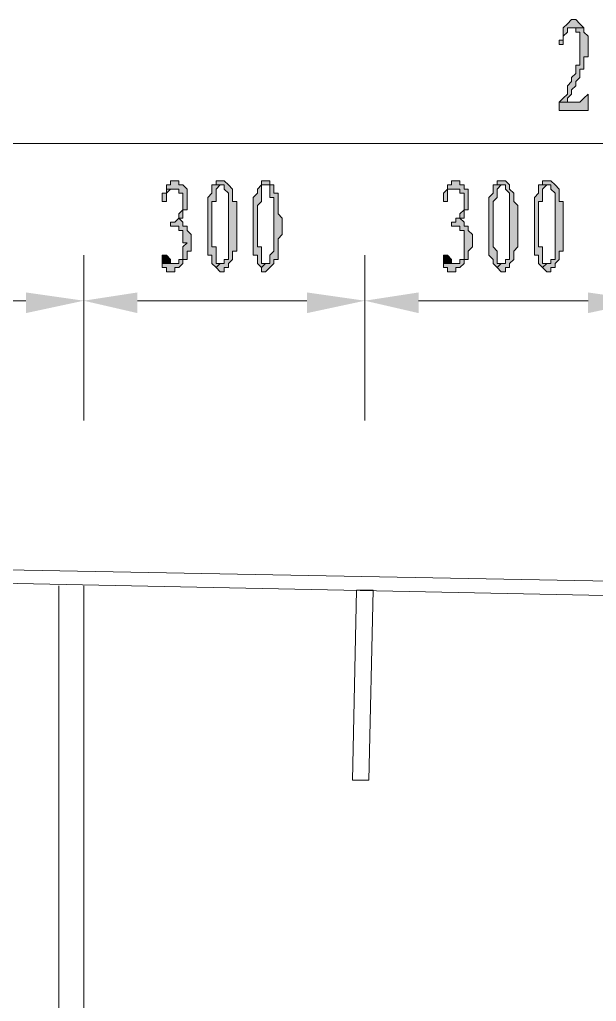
# Model space of a CAD drawing. Header units: millimetres. Extents: x 6 to 291, y 4 to 206.
# Drawn here: x 241.11 to 247.02, y 166.77 to 176.83 of the extents above; entities that cross this region are included whole.
import ezdxf

# ---------------------------------------------------------------- set-up
doc = ezdxf.new("R2010")
doc.units = ezdxf.units.MM
doc.layers.add('C00-00-00', color=7, linetype='Continuous')

msp = doc.modelspace()

# ---------------------------------------------------------------- hatches: boundary and pattern name
at = {"layer": 'C00-00-00'}
h = msp.add_hatch(color=256, dxfattribs=at)
h.dxf.hatch_style = 2
h.paths.add_polyline_path([(246.80333, 176.826335), (246.760997, 176.826335), (246.718663, 176.784002), (246.67633, 176.741669), (246.67633, 176.699335), (246.67633, 176.614669), (246.633997, 176.614669), (246.633997, 176.572335), (246.67633, 176.572335), (246.67633, 176.614669), (246.67633, 176.657002), (246.718663, 176.699335), (246.718663, 176.741669), (246.760997, 176.741669), (246.887997, 176.741669), (246.845663, 176.784002)])
h = msp.add_hatch(color=256, dxfattribs=at)
h.dxf.hatch_style = 2
h.paths.add_polyline_path([(246.887999, 176.741669), (246.760999, 176.741669), (246.803332, 176.741669), (246.803332, 176.699335), (246.845665, 176.699335), (246.845665, 176.657002), (246.845665, 176.614669), (246.845665, 176.445335), (246.845665, 176.403002), (246.845665, 176.360669), (246.803332, 176.360669), (246.803332, 176.318335), (246.803332, 176.276002), (246.760999, 176.233669), (246.760999, 176.191335), (246.718665, 176.149002), (246.718665, 176.106669), (246.718665, 176.064335), (246.676332, 176.022002), (246.633999, 175.979669), (246.718665, 175.979669), (246.718665, 176.022002), (246.760999, 176.064335), (246.760999, 176.106669), (246.803332, 176.149002), (246.803332, 176.191335), (246.845665, 176.233669), (246.845665, 176.276002), (246.845665, 176.318335), (246.887999, 176.318335), (246.887999, 176.360669), (246.887999, 176.403002), (246.887999, 176.445335), (246.930332, 176.445335), (246.930332, 176.657002), (246.887999, 176.699335)])
h = msp.add_hatch(color=256, dxfattribs=at)
h.dxf.hatch_style = 2
h.paths.add_polyline_path([(246.930341, 176.064334), (246.888008, 176.022001), (246.845674, 175.979667), (246.718674, 175.979667), (246.634008, 175.979667), (246.634008, 175.895001), (246.930341, 175.895001)])
h = msp.add_hatch(color=256, dxfattribs=at)
h.dxf.hatch_style = 2
h.paths.add_polyline_path([(242.697008, 175.175338), (242.654674, 175.175338), (242.654674, 175.133004), (242.612341, 175.133004), (242.612341, 175.090671), (242.697008, 175.090671), (242.739341, 175.090671), (242.739341, 175.048338), (242.781674, 175.048338), (242.781674, 174.879004), (242.739341, 174.836671), (242.739341, 174.794338), (242.697008, 174.752004), (242.654674, 174.752004), (242.654674, 174.709671), (242.697008, 174.709671), (242.739341, 174.709671), (242.739341, 174.667338), (242.781674, 174.667338), (242.781674, 174.625004), (242.781674, 174.540338), (242.824008, 174.540338), (242.781674, 174.498004), (242.781674, 174.413338), (242.781674, 174.371004), (242.739341, 174.371004), (242.739341, 174.328671), (242.697008, 174.328671), (242.570008, 174.328671), (242.570008, 174.286338), (242.612341, 174.286338), (242.612341, 174.244004), (242.697008, 174.244004), (242.697008, 174.286338), (242.739341, 174.286338), (242.781674, 174.328671), (242.781674, 174.371004), (242.824008, 174.371004), (242.824008, 174.413338), (242.824008, 174.455671), (242.866341, 174.455671), (242.866341, 174.625004), (242.824008, 174.667338), (242.824008, 174.709671), (242.781674, 174.709671), (242.781674, 174.752004), (242.739341, 174.794338), (242.781674, 174.794338), (242.781674, 174.836671), (242.781674, 174.879004), (242.824008, 174.879004), (242.824008, 174.963671), (242.824008, 175.006004), (242.824008, 175.090671), (242.781674, 175.133004), (242.739341, 175.133004), (242.739341, 175.175338)])
h = msp.add_hatch(color=256, dxfattribs=at)
h.dxf.hatch_style = 2
h.paths.add_polyline_path([(243.162661, 175.175338), (243.120328, 175.175338), (243.120328, 175.133004), (243.162661, 175.133004), (243.204994, 175.133004), (243.204994, 175.090671), (243.247328, 175.048338), (243.247328, 175.006004), (243.247328, 174.709671), (243.247328, 174.455671), (243.247328, 174.371004), (243.204994, 174.371004), (243.204994, 174.328671), (243.162661, 174.328671), (243.120328, 174.286338), (243.162661, 174.244004), (243.204994, 174.244004), (243.204994, 174.286338), (243.247328, 174.286338), (243.247328, 174.328671), (243.289661, 174.371004), (243.289661, 174.413338), (243.289661, 174.455671), (243.331994, 174.455671), (243.331994, 174.625004), (243.331994, 174.667338), (243.331994, 174.752004), (243.331994, 174.794338), (243.331994, 174.963671), (243.289661, 174.963671), (243.289661, 175.006004), (243.289661, 175.048338), (243.289661, 175.090671), (243.247328, 175.133004), (243.204994, 175.175338)])
h = msp.add_hatch(color=256, dxfattribs=at)
h.dxf.hatch_style = 2
h.paths.add_polyline_path([(243.62833, 175.175338), (243.585997, 175.175338), (243.585997, 175.133004), (243.62833, 175.133004), (243.670663, 175.133004), (243.670663, 175.090671), (243.670663, 175.006004), (243.712997, 175.006004), (243.712997, 174.709671), (243.712997, 174.455671), (243.670663, 174.413338), (243.670663, 174.371004), (243.670663, 174.328671), (243.62833, 174.328671), (243.585997, 174.286338), (243.585997, 174.244004), (243.62833, 174.244004), (243.670663, 174.286338), (243.712997, 174.328671), (243.712997, 174.371004), (243.75533, 174.371004), (243.75533, 174.455671), (243.75533, 174.582671), (243.797663, 174.625004), (243.797663, 174.794338), (243.75533, 174.836671), (243.75533, 174.963671), (243.75533, 175.048338), (243.712997, 175.048338), (243.712997, 175.090671), (243.712997, 175.133004), (243.670663, 175.133004), (243.670663, 175.175338)])
h = msp.add_hatch(color=256, dxfattribs=at)
h.dxf.hatch_style = 2
h.paths.add_polyline_path([(245.57566, 175.175338), (245.533326, 175.175338), (245.533326, 175.133004), (245.490993, 175.133004), (245.490993, 175.090671), (245.57566, 175.090671), (245.617993, 175.090671), (245.617993, 175.048338), (245.660326, 175.048338), (245.660326, 174.879004), (245.617993, 174.836671), (245.617993, 174.794338), (245.57566, 174.794338), (245.57566, 174.752004), (245.533326, 174.752004), (245.533326, 174.709671), (245.57566, 174.709671), (245.617993, 174.709671), (245.617993, 174.667338), (245.660326, 174.667338), (245.660326, 174.625004), (245.660326, 174.413338), (245.660326, 174.371004), (245.617993, 174.371004), (245.617993, 174.328671), (245.57566, 174.328671), (245.44866, 174.328671), (245.44866, 174.286338), (245.490993, 174.286338), (245.490993, 174.244004), (245.57566, 174.244004), (245.57566, 174.286338), (245.617993, 174.286338), (245.660326, 174.328671), (245.660326, 174.371004), (245.70266, 174.371004), (245.70266, 174.413338), (245.70266, 174.455671), (245.744993, 174.498004), (245.744993, 174.625004), (245.70266, 174.667338), (245.70266, 174.709671), (245.660326, 174.709671), (245.660326, 174.752004), (245.617993, 174.794338), (245.660326, 174.794338), (245.660326, 174.836671), (245.660326, 174.879004), (245.70266, 174.879004), (245.70266, 175.090671), (245.660326, 175.090671), (245.660326, 175.133004), (245.617993, 175.133004), (245.617993, 175.175338)])
h = msp.add_hatch(color=256, dxfattribs=at)
h.dxf.hatch_style = 2
h.paths.add_polyline_path([(246.041329, 175.175338), (245.998996, 175.175338), (245.998996, 175.133004), (246.041329, 175.133004), (246.083662, 175.133004), (246.083662, 175.090671), (246.125996, 175.048338), (246.125996, 175.006004), (246.125996, 174.963671), (246.125996, 174.709671), (246.125996, 174.455671), (246.125996, 174.371004), (246.083662, 174.371004), (246.083662, 174.328671), (246.041329, 174.328671), (245.998996, 174.286338), (246.041329, 174.244004), (246.083662, 174.244004), (246.083662, 174.286338), (246.125996, 174.286338), (246.125996, 174.328671), (246.168329, 174.371004), (246.168329, 174.413338), (246.168329, 174.455671), (246.210662, 174.498004), (246.210662, 174.921338), (246.168329, 174.963671), (246.168329, 175.006004), (246.168329, 175.048338), (246.125996, 175.090671), (246.125996, 175.133004), (246.083662, 175.175338)])
h = msp.add_hatch(color=256, dxfattribs=at)
h.dxf.hatch_style = 2
h.paths.add_polyline_path([(246.506998, 175.175338), (246.464665, 175.175338), (246.464665, 175.133004), (246.506998, 175.133004), (246.549331, 175.133004), (246.549331, 175.090671), (246.591665, 175.048338), (246.591665, 175.006004), (246.591665, 174.709671), (246.591665, 174.455671), (246.591665, 174.371004), (246.549331, 174.371004), (246.549331, 174.328671), (246.506998, 174.328671), (246.464665, 174.286338), (246.506998, 174.244004), (246.549331, 174.244004), (246.549331, 174.286338), (246.591665, 174.286338), (246.591665, 174.328671), (246.633998, 174.371004), (246.633998, 174.455671), (246.676331, 174.455671), (246.676331, 174.625004), (246.676331, 174.667338), (246.676331, 174.752004), (246.676331, 174.794338), (246.676331, 174.963671), (246.633998, 174.963671), (246.633998, 175.048338), (246.633998, 175.090671), (246.591665, 175.133004), (246.549331, 175.175338)])
h = msp.add_hatch(color=256, dxfattribs=at)
h.dxf.hatch_style = 2
h.paths.add_polyline_path([(242.612339, 175.090669), (242.612339, 175.048336), (242.570006, 175.048336), (242.570006, 174.963669), (242.612339, 174.963669), (242.612339, 175.006002), (242.612339, 175.048336), (242.654672, 175.090669), (242.697006, 175.090669)])
h = msp.add_hatch(color=256, dxfattribs=at)
h.dxf.hatch_style = 2
h.paths.add_polyline_path([(243.120335, 175.133004), (243.078001, 175.133004), (243.078001, 175.09067), (243.078001, 175.048337), (243.035668, 175.006004), (243.035668, 174.96367), (243.035668, 174.921337), (243.035668, 174.498004), (243.035668, 174.45567), (243.035668, 174.413337), (243.078001, 174.413337), (243.078001, 174.371004), (243.078001, 174.32867), (243.120335, 174.286337), (243.162668, 174.32867), (243.120335, 174.32867), (243.120335, 174.371004), (243.120335, 174.498004), (243.078001, 174.498004), (243.078001, 174.96367), (243.120335, 174.96367), (243.120335, 175.048337), (243.120335, 175.09067), (243.162668, 175.133004)])
h = msp.add_hatch(color=256, dxfattribs=at)
h.dxf.hatch_style = 2
h.paths.add_polyline_path([(243.586004, 175.133004), (243.543671, 175.09067), (243.543671, 175.048337), (243.501337, 175.006004), (243.501337, 174.921337), (243.501337, 174.879004), (243.501337, 174.540337), (243.501337, 174.498004), (243.501337, 174.45567), (243.501337, 174.413337), (243.543671, 174.413337), (243.543671, 174.371004), (243.543671, 174.32867), (243.586004, 174.286337), (243.628337, 174.32867), (243.586004, 174.32867), (243.586004, 174.371004), (243.586004, 174.413337), (243.586004, 174.498004), (243.543671, 174.498004), (243.543671, 174.921337), (243.586004, 174.96367), (243.586004, 175.048337), (243.586004, 175.09067), (243.586004, 175.133004), (243.628337, 175.133004)])
h = msp.add_hatch(color=256, dxfattribs=at)
h.dxf.hatch_style = 2
h.paths.add_polyline_path([(245.491007, 175.090669), (245.448674, 175.048336), (245.448674, 174.963669), (245.491007, 174.963669), (245.491007, 175.006002), (245.491007, 175.048336), (245.491007, 175.090669), (245.53334, 175.090669), (245.575674, 175.090669)])
h = msp.add_hatch(color=256, dxfattribs=at)
h.dxf.hatch_style = 2
h.paths.add_polyline_path([(245.999003, 175.133004), (245.956669, 175.133004), (245.956669, 175.09067), (245.956669, 175.048337), (245.914336, 175.006004), (245.914336, 174.96367), (245.914336, 174.921337), (245.914336, 174.498004), (245.914336, 174.45567), (245.914336, 174.413337), (245.956669, 174.371004), (245.956669, 174.32867), (245.999003, 174.286337), (246.041336, 174.32867), (245.999003, 174.32867), (245.999003, 174.371004), (245.999003, 174.45567), (245.956669, 174.498004), (245.956669, 174.96367), (245.999003, 175.006004), (245.999003, 175.048337), (245.999003, 175.09067), (246.041336, 175.133004)])
h = msp.add_hatch(color=256, dxfattribs=at)
h.dxf.hatch_style = 2
h.paths.add_polyline_path([(246.464672, 175.133004), (246.422339, 175.133004), (246.422339, 175.09067), (246.422339, 175.048337), (246.380005, 175.006004), (246.380005, 174.96367), (246.380005, 174.921337), (246.380005, 174.498004), (246.380005, 174.45567), (246.380005, 174.413337), (246.422339, 174.413337), (246.422339, 174.371004), (246.422339, 174.32867), (246.464672, 174.286337), (246.507005, 174.32867), (246.464672, 174.32867), (246.464672, 174.371004), (246.464672, 174.498004), (246.422339, 174.498004), (246.422339, 174.96367), (246.464672, 174.96367), (246.464672, 175.048337), (246.464672, 175.09067), (246.507005, 175.133004)])
h = msp.add_hatch(color=256, dxfattribs=at)
h.dxf.hatch_style = 2
h.paths.add_polyline_path([(242.612339, 174.413336), (242.570006, 174.413336), (242.570006, 174.371003), (242.570006, 174.32867), (242.654672, 174.32867), (242.654672, 174.371003)])
h = msp.add_hatch(color=256, dxfattribs=at)
h.dxf.hatch_style = 2
h.paths.add_polyline_path([(245.491007, 174.413336), (245.448674, 174.413336), (245.448674, 174.371003), (245.448674, 174.32867), (245.53334, 174.32867), (245.53334, 174.371003)])
h = msp.add_hatch(color=256, dxfattribs=at)
h.dxf.hatch_style = 2
h.paths.add_polyline_path([(241.173005, 174.032336), (241.173005, 173.820668), (241.765669, 173.947667)])
h = msp.add_hatch(color=256, dxfattribs=at)
h.dxf.hatch_style = 2
h.paths.add_polyline_path([(242.316007, 174.032336), (242.316007, 173.820668), (241.765669, 173.947667)])
h = msp.add_hatch(color=256, dxfattribs=at)
h.dxf.hatch_style = 2
h.paths.add_polyline_path([(244.051673, 174.032336), (244.051673, 173.820668), (244.644337, 173.947667)])
h = msp.add_hatch(color=256, dxfattribs=at)
h.dxf.hatch_style = 2
h.paths.add_polyline_path([(245.194659, 174.032336), (245.194659, 173.820668), (244.644337, 173.947667)])
h = msp.add_hatch(color=256, dxfattribs=at)
h.dxf.hatch_style = 2
h.paths.add_polyline_path([(246.930341, 174.032336), (246.930341, 173.820668), (247.523005, 173.947667)])

# ---------------------------------------------------------------- linework, layer by layer
at = {"layer": 'C00-00-00', "lineweight": 13}
for points in [[(246.80333, 176.826335), (246.760997, 176.826335), (246.718663, 176.784002), (246.67633, 176.741669), (246.67633, 176.699335), (246.67633, 176.614669), (246.633997, 176.614669), (246.633997, 176.572335), (246.67633, 176.572335), (246.67633, 176.614669), (246.67633, 176.657002), (246.718663, 176.699335), (246.718663, 176.741669), (246.760997, 176.741669), (246.887997, 176.741669), (246.845663, 176.784002)], [(246.887999, 176.741669), (246.760999, 176.741669), (246.803332, 176.741669), (246.803332, 176.699335), (246.845665, 176.699335), (246.845665, 176.657002), (246.845665, 176.614669), (246.845665, 176.445335), (246.845665, 176.403002), (246.845665, 176.360669), (246.803332, 176.360669), (246.803332, 176.318335), (246.803332, 176.276002), (246.760999, 176.233669), (246.760999, 176.191335), (246.718665, 176.149002), (246.718665, 176.106669), (246.718665, 176.064335), (246.676332, 176.022002), (246.633999, 175.979669), (246.718665, 175.979669), (246.718665, 176.022002), (246.760999, 176.064335), (246.760999, 176.106669), (246.803332, 176.149002), (246.803332, 176.191335), (246.845665, 176.233669), (246.845665, 176.276002), (246.845665, 176.318335), (246.887999, 176.318335), (246.887999, 176.360669), (246.887999, 176.403002), (246.887999, 176.445335), (246.930332, 176.445335), (246.930332, 176.657002), (246.887999, 176.699335)], [(246.930341, 176.064334), (246.888008, 176.022001), (246.845674, 175.979667), (246.718674, 175.979667), (246.634008, 175.979667), (246.634008, 175.895001), (246.930341, 175.895001)], [(242.697008, 175.175338), (242.654674, 175.175338), (242.654674, 175.133004), (242.612341, 175.133004), (242.612341, 175.090671), (242.697008, 175.090671), (242.739341, 175.090671), (242.739341, 175.048338), (242.781674, 175.048338), (242.781674, 174.879004), (242.739341, 174.836671), (242.739341, 174.794338), (242.697008, 174.752004), (242.654674, 174.752004), (242.654674, 174.709671), (242.697008, 174.709671), (242.739341, 174.709671), (242.739341, 174.667338), (242.781674, 174.667338), (242.781674, 174.625004), (242.781674, 174.540338), (242.824008, 174.540338), (242.781674, 174.498004), (242.781674, 174.413338), (242.781674, 174.371004), (242.739341, 174.371004), (242.739341, 174.328671), (242.697008, 174.328671), (242.570008, 174.328671), (242.570008, 174.286338), (242.612341, 174.286338), (242.612341, 174.244004), (242.697008, 174.244004), (242.697008, 174.286338), (242.739341, 174.286338), (242.781674, 174.328671), (242.781674, 174.371004), (242.824008, 174.371004), (242.824008, 174.413338), (242.824008, 174.455671), (242.866341, 174.455671), (242.866341, 174.625004), (242.824008, 174.667338), (242.824008, 174.709671), (242.781674, 174.709671), (242.781674, 174.752004), (242.739341, 174.794338), (242.781674, 174.794338), (242.781674, 174.836671), (242.781674, 174.879004), (242.824008, 174.879004), (242.824008, 174.963671), (242.824008, 175.006004), (242.824008, 175.090671), (242.781674, 175.133004), (242.739341, 175.133004), (242.739341, 175.175338)], [(243.162661, 175.175338), (243.120328, 175.175338), (243.120328, 175.133004), (243.162661, 175.133004), (243.204994, 175.133004), (243.204994, 175.090671), (243.247328, 175.048338), (243.247328, 175.006004), (243.247328, 174.709671), (243.247328, 174.455671), (243.247328, 174.371004), (243.204994, 174.371004), (243.204994, 174.328671), (243.162661, 174.328671), (243.120328, 174.286338), (243.162661, 174.244004), (243.204994, 174.244004), (243.204994, 174.286338), (243.247328, 174.286338), (243.247328, 174.328671), (243.289661, 174.371004), (243.289661, 174.413338), (243.289661, 174.455671), (243.331994, 174.455671), (243.331994, 174.625004), (243.331994, 174.667338), (243.331994, 174.752004), (243.331994, 174.794338), (243.331994, 174.963671), (243.289661, 174.963671), (243.289661, 175.006004), (243.289661, 175.048338), (243.289661, 175.090671), (243.247328, 175.133004), (243.204994, 175.175338)], [(243.62833, 175.175338), (243.585997, 175.175338), (243.585997, 175.133004), (243.62833, 175.133004), (243.670663, 175.133004), (243.670663, 175.090671), (243.670663, 175.006004), (243.712997, 175.006004), (243.712997, 174.709671), (243.712997, 174.455671), (243.670663, 174.413338), (243.670663, 174.371004), (243.670663, 174.328671), (243.62833, 174.328671), (243.585997, 174.286338), (243.585997, 174.244004), (243.62833, 174.244004), (243.670663, 174.286338), (243.712997, 174.328671), (243.712997, 174.371004), (243.75533, 174.371004), (243.75533, 174.455671), (243.75533, 174.582671), (243.797663, 174.625004), (243.797663, 174.794338), (243.75533, 174.836671), (243.75533, 174.963671), (243.75533, 175.048338), (243.712997, 175.048338), (243.712997, 175.090671), (243.712997, 175.133004), (243.670663, 175.133004), (243.670663, 175.175338)], [(245.57566, 175.175338), (245.533326, 175.175338), (245.533326, 175.133004), (245.490993, 175.133004), (245.490993, 175.090671), (245.57566, 175.090671), (245.617993, 175.090671), (245.617993, 175.048338), (245.660326, 175.048338), (245.660326, 174.879004), (245.617993, 174.836671), (245.617993, 174.794338), (245.57566, 174.794338), (245.57566, 174.752004), (245.533326, 174.752004), (245.533326, 174.709671), (245.57566, 174.709671), (245.617993, 174.709671), (245.617993, 174.667338), (245.660326, 174.667338), (245.660326, 174.625004), (245.660326, 174.413338), (245.660326, 174.371004), (245.617993, 174.371004), (245.617993, 174.328671), (245.57566, 174.328671), (245.44866, 174.328671), (245.44866, 174.286338), (245.490993, 174.286338), (245.490993, 174.244004), (245.57566, 174.244004), (245.57566, 174.286338), (245.617993, 174.286338), (245.660326, 174.328671), (245.660326, 174.371004), (245.70266, 174.371004), (245.70266, 174.413338), (245.70266, 174.455671), (245.744993, 174.498004), (245.744993, 174.625004), (245.70266, 174.667338), (245.70266, 174.709671), (245.660326, 174.709671), (245.660326, 174.752004), (245.617993, 174.794338), (245.660326, 174.794338), (245.660326, 174.836671), (245.660326, 174.879004), (245.70266, 174.879004), (245.70266, 175.090671), (245.660326, 175.090671), (245.660326, 175.133004), (245.617993, 175.133004), (245.617993, 175.175338)], [(246.041329, 175.175338), (245.998996, 175.175338), (245.998996, 175.133004), (246.041329, 175.133004), (246.083662, 175.133004), (246.083662, 175.090671), (246.125996, 175.048338), (246.125996, 175.006004), (246.125996, 174.963671), (246.125996, 174.709671), (246.125996, 174.455671), (246.125996, 174.371004), (246.083662, 174.371004), (246.083662, 174.328671), (246.041329, 174.328671), (245.998996, 174.286338), (246.041329, 174.244004), (246.083662, 174.244004), (246.083662, 174.286338), (246.125996, 174.286338), (246.125996, 174.328671), (246.168329, 174.371004), (246.168329, 174.413338), (246.168329, 174.455671), (246.210662, 174.498004), (246.210662, 174.921338), (246.168329, 174.963671), (246.168329, 175.006004), (246.168329, 175.048338), (246.125996, 175.090671), (246.125996, 175.133004), (246.083662, 175.175338)], [(246.506998, 175.175338), (246.464665, 175.175338), (246.464665, 175.133004), (246.506998, 175.133004), (246.549331, 175.133004), (246.549331, 175.090671), (246.591665, 175.048338), (246.591665, 175.006004), (246.591665, 174.709671), (246.591665, 174.455671), (246.591665, 174.371004), (246.549331, 174.371004), (246.549331, 174.328671), (246.506998, 174.328671), (246.464665, 174.286338), (246.506998, 174.244004), (246.549331, 174.244004), (246.549331, 174.286338), (246.591665, 174.286338), (246.591665, 174.328671), (246.633998, 174.371004), (246.633998, 174.455671), (246.676331, 174.455671), (246.676331, 174.625004), (246.676331, 174.667338), (246.676331, 174.752004), (246.676331, 174.794338), (246.676331, 174.963671), (246.633998, 174.963671), (246.633998, 175.048338), (246.633998, 175.090671), (246.591665, 175.133004), (246.549331, 175.175338)], [(242.612339, 175.090669), (242.612339, 175.048336), (242.570006, 175.048336), (242.570006, 174.963669), (242.612339, 174.963669), (242.612339, 175.006002), (242.612339, 175.048336), (242.654672, 175.090669), (242.697006, 175.090669)], [(243.120335, 175.133004), (243.078001, 175.133004), (243.078001, 175.09067), (243.078001, 175.048337), (243.035668, 175.006004), (243.035668, 174.96367), (243.035668, 174.921337), (243.035668, 174.498004), (243.035668, 174.45567), (243.035668, 174.413337), (243.078001, 174.413337), (243.078001, 174.371004), (243.078001, 174.32867), (243.120335, 174.286337), (243.162668, 174.32867), (243.120335, 174.32867), (243.120335, 174.371004), (243.120335, 174.498004), (243.078001, 174.498004), (243.078001, 174.96367), (243.120335, 174.96367), (243.120335, 175.048337), (243.120335, 175.09067), (243.162668, 175.133004)], [(243.586004, 175.133004), (243.543671, 175.09067), (243.543671, 175.048337), (243.501337, 175.006004), (243.501337, 174.921337), (243.501337, 174.879004), (243.501337, 174.540337), (243.501337, 174.498004), (243.501337, 174.45567), (243.501337, 174.413337), (243.543671, 174.413337), (243.543671, 174.371004), (243.543671, 174.32867), (243.586004, 174.286337), (243.628337, 174.32867), (243.586004, 174.32867), (243.586004, 174.371004), (243.586004, 174.413337), (243.586004, 174.498004), (243.543671, 174.498004), (243.543671, 174.921337), (243.586004, 174.96367), (243.586004, 175.048337), (243.586004, 175.09067), (243.586004, 175.133004), (243.628337, 175.133004)], [(245.491007, 175.090669), (245.448674, 175.048336), (245.448674, 174.963669), (245.491007, 174.963669), (245.491007, 175.006002), (245.491007, 175.048336), (245.491007, 175.090669), (245.53334, 175.090669), (245.575674, 175.090669)], [(245.999003, 175.133004), (245.956669, 175.133004), (245.956669, 175.09067), (245.956669, 175.048337), (245.914336, 175.006004), (245.914336, 174.96367), (245.914336, 174.921337), (245.914336, 174.498004), (245.914336, 174.45567), (245.914336, 174.413337), (245.956669, 174.371004), (245.956669, 174.32867), (245.999003, 174.286337), (246.041336, 174.32867), (245.999003, 174.32867), (245.999003, 174.371004), (245.999003, 174.45567), (245.956669, 174.498004), (245.956669, 174.96367), (245.999003, 175.006004), (245.999003, 175.048337), (245.999003, 175.09067), (246.041336, 175.133004)], [(246.464672, 175.133004), (246.422339, 175.133004), (246.422339, 175.09067), (246.422339, 175.048337), (246.380005, 175.006004), (246.380005, 174.96367), (246.380005, 174.921337), (246.380005, 174.498004), (246.380005, 174.45567), (246.380005, 174.413337), (246.422339, 174.413337), (246.422339, 174.371004), (246.422339, 174.32867), (246.464672, 174.286337), (246.507005, 174.32867), (246.464672, 174.32867), (246.464672, 174.371004), (246.464672, 174.498004), (246.422339, 174.498004), (246.422339, 174.96367), (246.464672, 174.96367), (246.464672, 175.048337), (246.464672, 175.09067), (246.507005, 175.133004)], [(242.612339, 174.413336), (242.570006, 174.413336), (242.570006, 174.371003), (242.570006, 174.32867), (242.654672, 174.32867), (242.654672, 174.371003)], [(245.491007, 174.413336), (245.448674, 174.413336), (245.448674, 174.371003), (245.448674, 174.32867), (245.53334, 174.32867), (245.53334, 174.371003)]]:
    msp.add_lwpolyline(points, close=True, dxfattribs=at)
at = {"layer": 'C00-00-00', "lineweight": 5}
for points in [[(234.653668, 175.556334), (260.392326, 175.556334)], [(241.765669, 172.720001), (241.765669, 174.413336)], [(241.765669, 172.720001), (241.765669, 174.413336)], [(244.644337, 172.720001), (244.644337, 174.413336)], [(244.644337, 172.720001), (244.644337, 174.413336)], [(237.532336, 173.947667), (241.173005, 173.947667)], [(242.316007, 173.947667), (244.051673, 173.947667)], [(245.194659, 173.947667), (246.930341, 173.947667)], [(234.061004, 171.323001), (260.985006, 170.815001)], [(234.061004, 171.196002), (260.985006, 170.645668)], [(241.511663, 171.026669), (241.511663, 156.887335)], [(241.765669, 171.026669), (241.765669, 156.887335)]]:
    msp.add_lwpolyline(points, dxfattribs=at)
msp.add_lwpolyline([(244.517326, 169.037001), (244.686663, 169.037001), (244.729006, 170.984335), (244.559669, 170.984335)], close=True, dxfattribs=at)

doc.saveas('drawing.dxf')
